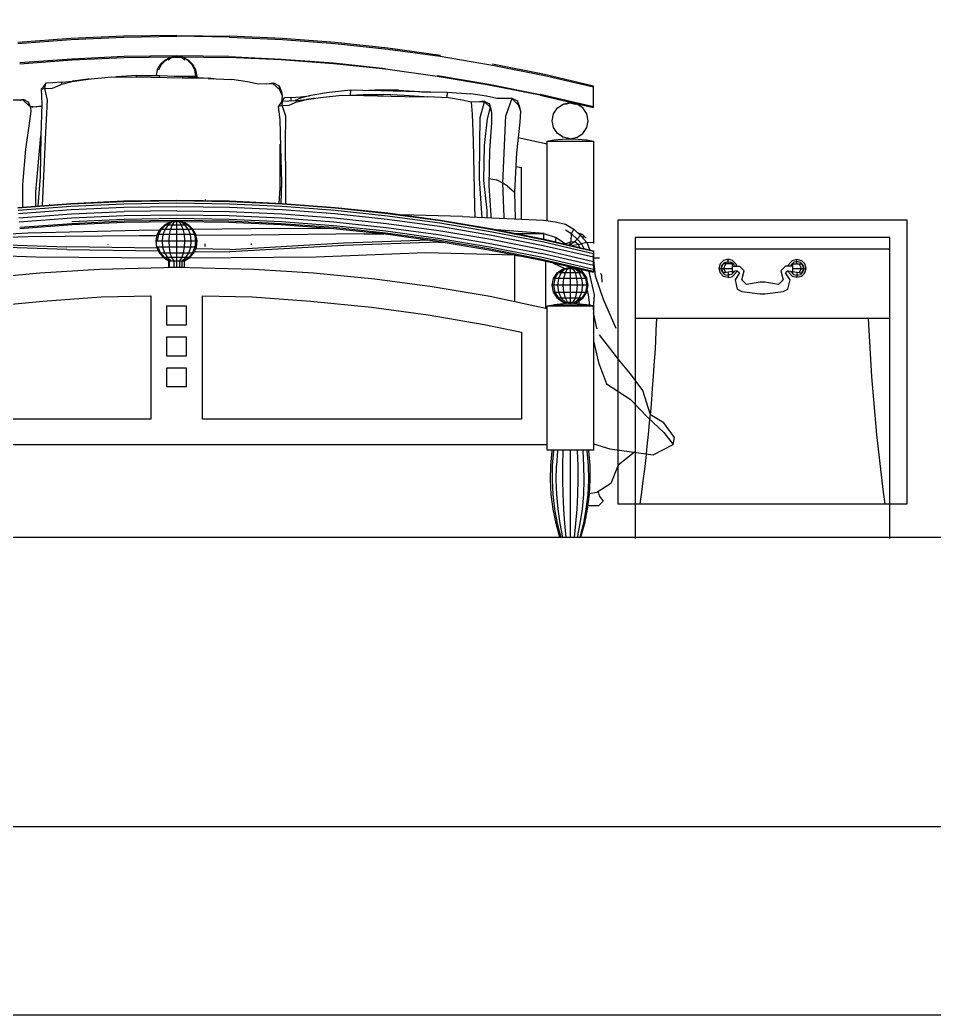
# Model space of a CAD drawing. Header units: inches. Extents: x 18.5 to 61, y 8.5 to 33.3.
# Drawn here: x 44.766 to 46.346, y 8.48 to 10.199 of the extents above; entities that cross this region are included whole.
import ezdxf

# ---------------------------------------------------------------- set-up
doc = ezdxf.new("R2010")
doc.units = ezdxf.units.IN
doc.header["$MEASUREMENT"] = 0
for name, color, linetype in [('02', 2, 'Continuous'), ('1', 1, 'Continuous'), ('kadrbm', 4, 'Continuous')]:
    doc.layers.add(name, color=color, linetype=linetype)

# ---------------------------------------------------------------- blocks, each defined once
blk = doc.blocks.new('kadrbm')
at = {"layer": 'kadrbm', "color": 4}
blk.add_lwpolyline([(0, 0), (0, 24.7972), (21, 24.7972), (21, 0), (0, 0)], close=True, dxfattribs=at)
blk.add_lwpolyline([(20.6631, 0.3257), (20.6631, 24.4603), (0.3369, 24.4603), (0.3369, 0.3257), (20.6631, 0.3257)], dxfattribs=at)

msp = doc.modelspace()

# ---------------------------------------------------------------- linework, layer by layer
at = {"layer": '02'}
for p, q in [((44.8544, 10.1664), (44.7631, 10.1595)), ((44.7632, 10.1581), (44.8545, 10.165)), ((44.9459, 10.1705), (44.8544, 10.1664)), ((44.8545, 10.165), (44.9459, 10.1692)), ((45.0374, 10.1719), (44.9459, 10.1705)), ((44.9459, 10.1692), (45.0374, 10.1705)), ((45.0374, 10.1719), (45.1287, 10.1705)), ((45.1287, 10.1692), (45.0374, 10.1705)), ((45.2202, 10.1664), (45.1287, 10.1705)), ((45.1287, 10.1692), (45.2201, 10.165)), ((45.2201, 10.165), (45.3114, 10.1581)), ((45.3115, 10.1595), (45.2202, 10.1664)), ((45.4025, 10.1498), (45.3115, 10.1595)), ((45.3114, 10.1581), (45.4022, 10.1484)), ((45.4022, 10.1484), (45.4929, 10.136)), ((45.4931, 10.1374), (45.4025, 10.1498)), ((44.8565, 10.1312), (44.7663, 10.1244)), ((44.7664, 10.123), (44.8567, 10.1299)), ((44.9469, 10.1353), (44.8565, 10.1312)), ((44.8567, 10.1299), (44.9469, 10.134)), ((45.0374, 10.1367), (44.9469, 10.1353)), ((44.9469, 10.134), (45.0333, 10.1352)), ((45.0091, 10.1219), (45.0168, 10.1294)), ((45.0112, 10.1219), (45.0185, 10.1294)), ((45.0168, 10.1294), (45.0266, 10.1342)), ((45.0185, 10.1294), (45.0273, 10.1342)), ((45.0298, 10.1342), (45.0229, 10.1294)), ((45.0266, 10.1342), (45.0337, 10.1352)), ((45.0266, 10.1342), (45.048, 10.1342)), ((45.0374, 10.1359), (45.0298, 10.1342)), ((45.0332, 10.1342), (45.0374, 10.1359)), ((45.1277, 10.1353), (45.0374, 10.1367)), ((45.0374, 10.1359), (45.0414, 10.1342)), ((45.0449, 10.1342), (45.0374, 10.1359)), ((45.0473, 10.1342), (45.0409, 10.1352)), ((45.0412, 10.1352), (45.048, 10.1342)), ((45.0412, 10.1352), (45.1277, 10.134)), ((45.0517, 10.1294), (45.0449, 10.1342)), ((45.0562, 10.1294), (45.0473, 10.1342)), ((45.048, 10.1342), (45.0578, 10.1294)), ((45.0562, 10.1294), (45.0634, 10.1219)), ((45.0578, 10.1294), (45.0655, 10.1219)), ((45.1277, 10.1353), (45.2181, 10.1312)), ((45.218, 10.1299), (45.1277, 10.134)), ((45.3082, 10.123), (45.218, 10.1299)), ((45.2181, 10.1312), (45.3083, 10.1244)), ((45.4929, 10.136), (45.5831, 10.1208)), ((45.0039, 10.1124), (45.002, 10.1028)), ((45.0039, 10.1124), (45.0091, 10.1219)), ((45.0064, 10.1124), (45.0112, 10.1219)), ((45.0634, 10.1219), (45.0682, 10.1124)), ((45.0707, 10.1124), (45.0655, 10.1219)), ((45.0682, 10.1124), (45.0701, 10.1017)), ((45.0729, 10.1017), (45.0707, 10.1124)), ((45.398, 10.1134), (45.3082, 10.123)), ((45.3083, 10.1244), (45.3982, 10.1148)), ((45.4876, 10.1011), (45.398, 10.1134)), ((45.5831, 10.1208), (45.6728, 10.1029)), ((45.6731, 10.1044), (45.5833, 10.1223)), ((44.8391, 10.091), (44.8233, 10.09)), ((44.8388, 10.0876), (44.8567, 10.0921)), ((44.8388, 10.0876), (44.8391, 10.091)), ((44.8391, 10.091), (44.8572, 10.0928)), ((44.8567, 10.0921), (44.8842, 10.0966)), ((44.8572, 10.0928), (44.8567, 10.0921)), ((44.8842, 10.0966), (44.8572, 10.0928)), ((44.8591, 10.0925), (44.8591, 10.0925)), ((44.8836, 10.0965), (44.9245, 10.1007)), ((44.8846, 10.0966), (44.8836, 10.0965)), ((44.886, 10.0967), (44.8842, 10.0966)), ((44.8842, 10.0966), (44.8846, 10.0966)), ((44.9245, 10.1007), (44.9676, 10.1001)), ((44.9328, 10.1006), (44.9325, 10.1005)), ((44.9327, 10.1005), (44.9328, 10.1005)), ((44.9683, 10.1027), (44.9328, 10.1006)), ((44.9676, 10.1001), (44.9683, 10.1027)), ((45.0477, 10.0983), (44.9676, 10.1001)), ((44.9683, 10.1027), (45.0083, 10.1029)), ((45.0075, 10.0991), (45.0083, 10.1029)), ((45.0083, 10.1029), (45.0484, 10.1009)), ((45.0331, 10.1017), (45.0729, 10.1017)), ((45.0477, 10.0983), (45.0484, 10.1009)), ((45.0916, 10.0976), (45.0477, 10.0983)), ((45.0484, 10.1009), (45.0926, 10.0982)), ((45.0509, 10.1017), (45.0508, 10.1008)), ((45.0622, 10.1), (45.0624, 10.1017)), ((45.0701, 10.1017), (45.0699, 10.0995)), ((45.0725, 10.0994), (45.0729, 10.1017)), ((45.0926, 10.0982), (45.0916, 10.0976)), ((45.0916, 10.0976), (45.1328, 10.0957)), ((45.0916, 10.0976), (45.1006, 10.0972)), ((45.1006, 10.0972), (45.0926, 10.0982)), ((45.0926, 10.0975), (45.0926, 10.0975)), ((45.101, 10.0971), (45.0999, 10.0972)), ((45.1598, 10.0917), (45.1328, 10.0957)), ((45.178, 10.0879), (45.1598, 10.0917)), ((45.5767, 10.0862), (45.4876, 10.1011)), ((45.4878, 10.1026), (45.577, 10.0875)), ((45.6728, 10.1029), (45.7575, 10.0833)), ((45.7575, 10.0844), (45.6731, 10.1044)), ((44.8056, 10.0814), (44.8033, 10.0791)), ((44.8033, 10.0791), (44.8098, 10.0805)), ((44.8033, 10.0791), (44.8046, 10.0535)), ((44.8113, 10.0897), (44.8056, 10.0814)), ((44.8098, 10.0805), (44.8113, 10.0897)), ((44.8098, 10.0805), (44.8229, 10.081)), ((44.8144, 10.0604), (44.8098, 10.0805)), ((44.8233, 10.09), (44.8113, 10.0897)), ((44.8229, 10.081), (44.8388, 10.0876)), ((45.2043, 10.0886), (45.178, 10.0879)), ((45.1933, 10.0883), (45.2044, 10.0899)), ((45.2043, 10.0886), (45.2044, 10.0899)), ((45.2154, 10.078), (45.2043, 10.0886)), ((45.2044, 10.0899), (45.2144, 10.0851)), ((45.2154, 10.078), (45.2144, 10.0851)), ((45.2144, 10.0851), (45.2183, 10.0745)), ((45.2194, 10.0679), (45.2154, 10.078)), ((45.2183, 10.0745), (45.2194, 10.0679)), ((45.3375, 10.0772), (45.2964, 10.0728)), ((45.3375, 10.0772), (45.3374, 10.0685)), ((45.3805, 10.0765), (45.3375, 10.0772)), ((45.3805, 10.0773), (45.3691, 10.0767)), ((45.4762, 10.0742), (45.3691, 10.0767)), ((45.4205, 10.0773), (45.3805, 10.0773)), ((45.4205, 10.0773), (45.4762, 10.0742)), ((45.4605, 10.0745), (45.5045, 10.0737)), ((45.5045, 10.0737), (45.5044, 10.0641)), ((45.5045, 10.0737), (45.5455, 10.0713)), ((45.6654, 10.0685), (45.5767, 10.0862)), ((45.577, 10.0875), (45.6657, 10.0699)), ((45.7573, 10.0833), (45.7575, 10.0844)), ((45.7575, 10.0732), (45.7573, 10.0793)), ((45.7573, 10.0661), (45.7575, 10.0732)), ((45.7575, 10.0477), (45.7575, 10.0844)), ((44.7724, 10.0601), (44.7488, 10.0604)), ((44.7668, 10.0602), (44.7665, 10.0601)), ((44.7665, 10.0601), (44.7668, 10.0601)), ((44.7726, 10.0611), (44.7668, 10.0602)), ((44.7724, 10.0601), (44.7726, 10.0611)), ((44.7724, 10.0601), (44.7823, 10.0506)), ((44.7815, 10.0566), (44.7726, 10.0611)), ((44.7815, 10.0566), (44.7823, 10.0506)), ((44.7851, 10.0466), (44.7815, 10.0566)), ((44.8113, 10.0044), (44.8144, 10.0604)), ((45.2147, 10.0509), (45.2201, 10.0583)), ((45.2194, 10.0679), (45.2183, 10.0559)), ((45.2183, 10.0568), (45.2234, 10.0643)), ((45.2194, 10.0504), (45.2201, 10.0583)), ((45.2201, 10.0583), (45.2309, 10.0587)), ((45.2354, 10.0648), (45.2234, 10.0643)), ((45.2309, 10.0587), (45.2452, 10.0596)), ((45.2458, 10.057), (45.2313, 10.051)), ((45.2354, 10.0648), (45.2513, 10.0661)), ((45.2354, 10.059), (45.2354, 10.0648)), ((45.2513, 10.0635), (45.2421, 10.0593)), ((45.2452, 10.0596), (45.2612, 10.0612)), ((45.2458, 10.057), (45.2619, 10.061)), ((45.2694, 10.0682), (45.2513, 10.0635)), ((45.2513, 10.0661), (45.2671, 10.0676)), ((45.2612, 10.0612), (45.2739, 10.063)), ((45.2619, 10.061), (45.286, 10.0649)), ((45.2739, 10.063), (45.2619, 10.061)), ((45.2668, 10.0675), (45.267, 10.0675)), ((45.2671, 10.0676), (45.2671, 10.0676)), ((45.2964, 10.0728), (45.2694, 10.0682)), ((45.2757, 10.0632), (45.2739, 10.063)), ((45.286, 10.0649), (45.3225, 10.0687)), ((45.3225, 10.0687), (45.3607, 10.0681)), ((45.3366, 10.0684), (45.337, 10.0685)), ((45.3373, 10.0684), (45.3369, 10.0684)), ((45.337, 10.0685), (45.3596, 10.0698)), ((45.337, 10.0685), (45.4317, 10.0664)), ((45.3374, 10.0685), (45.3373, 10.0684)), ((45.3596, 10.0698), (45.395, 10.0699)), ((45.4304, 10.0681), (45.395, 10.0699)), ((45.4649, 10.0658), (45.4304, 10.0681)), ((45.4317, 10.0664), (45.4706, 10.0658)), ((45.4643, 10.0658), (45.4643, 10.0659)), ((45.5068, 10.064), (45.4706, 10.0658)), ((45.5307, 10.0604), (45.5068, 10.064)), ((45.5464, 10.0569), (45.5307, 10.0604)), ((45.5726, 10.0671), (45.5455, 10.0713)), ((45.569, 10.0572), (45.5464, 10.0569)), ((45.5464, 10.0569), (45.5477, 10.0359)), ((45.5687, 10.0583), (45.5604, 10.057)), ((45.5604, 10.057), (45.5605, 10.057)), ((45.5605, 10.057), (45.5606, 10.0571)), ((45.5615, 10.0303), (45.569, 10.0572)), ((45.569, 10.0572), (45.5687, 10.0583)), ((45.5687, 10.0583), (45.5776, 10.054)), ((45.579, 10.0479), (45.569, 10.0572)), ((45.5904, 10.063), (45.5726, 10.0671)), ((45.6165, 10.0628), (45.5904, 10.063)), ((45.6165, 10.0628), (45.6063, 10.0335)), ((45.6096, 10.0628), (45.6165, 10.0638)), ((45.6165, 10.0628), (45.6096, 10.0628)), ((45.6165, 10.0638), (45.6264, 10.0589)), ((45.6165, 10.0628), (45.6165, 10.0638)), ((45.6276, 10.0522), (45.6165, 10.0628)), ((45.6264, 10.0589), (45.6276, 10.0522)), ((45.6302, 10.0478), (45.6264, 10.0589)), ((45.6654, 10.0685), (45.7575, 10.0477)), ((45.7575, 10.0488), (45.6657, 10.0699)), ((45.7054, 10.0534), (45.7174, 10.0558)), ((45.7174, 10.0558), (45.7064, 10.0534)), ((45.709, 10.0534), (45.7174, 10.0558)), ((45.7293, 10.0534), (45.7174, 10.0558)), ((45.7174, 10.0558), (45.7259, 10.0534)), ((45.7174, 10.0558), (45.7284, 10.0534)), ((45.7575, 10.0589), (45.7573, 10.0661)), ((44.789, 10.0486), (44.7839, 10.0494)), ((44.7839, 10.0236), (44.7858, 10.0409)), ((44.7842, 10.0488), (44.7881, 10.0483)), ((44.7858, 10.0409), (44.7851, 10.0466)), ((44.8044, 10.0494), (44.7881, 10.0483)), ((44.7881, 10.0483), (44.789, 10.0486)), ((44.789, 10.0486), (44.8045, 10.0505)), ((44.8046, 10.0535), (44.8027, 9.9984)), ((45.2129, 10.049), (45.2147, 10.0509)), ((45.2194, 10.0504), (45.2129, 10.049)), ((45.2129, 10.049), (45.2156, 10.0268)), ((45.2313, 10.051), (45.2194, 10.0504)), ((45.2194, 10.0504), (45.2252, 10.0333)), ((45.579, 10.0479), (45.5736, 10.0278)), ((45.5776, 10.054), (45.579, 10.0479)), ((45.5808, 10.0445), (45.5776, 10.054)), ((45.5821, 10.0388), (45.579, 10.0479)), ((45.5821, 10.0388), (45.5808, 10.0445)), ((45.5819, 10.0212), (45.5821, 10.0388)), ((45.6276, 10.0522), (45.6313, 10.0415)), ((45.6313, 10.0415), (45.6302, 10.0478)), ((45.6313, 10.0415), (45.6303, 10.0222)), ((45.6887, 10.0366), (45.6954, 10.0467)), ((45.6954, 10.0467), (45.7054, 10.0534)), ((45.7394, 10.0467), (45.7293, 10.0534)), ((45.7462, 10.0366), (45.7394, 10.0467)), ((45.7573, 10.0477), (45.7575, 10.0488)), ((44.777, 9.9756), (44.7839, 10.0236)), ((45.2156, 10.0268), (45.2166, 9.979)), ((45.2252, 10.0333), (45.2251, 9.9846)), ((45.5477, 10.0359), (45.5495, 9.99)), ((45.5614, 9.9849), (45.5615, 10.0303)), ((45.5736, 10.0278), (45.5689, 9.9817)), ((45.6007, 9.9167), (45.6063, 10.0335)), ((45.6303, 10.0222), (45.6246, 9.969)), ((45.6863, 10.0247), (45.6887, 10.0366)), ((45.6887, 10.0128), (45.6863, 10.0247)), ((45.7484, 10.0247), (45.7462, 10.0366)), ((45.7462, 10.0128), (45.7484, 10.0247)), ((44.8058, 9.8782), (44.8113, 10.0044)), ((45.5786, 9.9732), (45.5819, 10.0212)), ((45.6954, 10.0027), (45.6887, 10.0128)), ((45.7394, 10.0027), (45.7462, 10.0128)), ((44.7938, 9.902), (44.8027, 9.9988)), ((44.8027, 9.9984), (44.8017, 9.9285)), ((45.5495, 9.99), (45.5522, 9.8772)), ((45.6274, 9.9954), (45.6774, 9.9847)), ((45.6774, 9.9892), (45.6891, 9.9914)), ((45.6774, 9.8519), (45.6774, 9.9892)), ((45.6774, 9.9892), (45.7575, 9.9892)), ((45.6891, 9.9914), (45.7111, 9.9936)), ((45.7054, 9.996), (45.6954, 10.0027)), ((45.7174, 9.9936), (45.7054, 9.996)), ((45.7111, 9.9936), (45.7237, 9.9936)), ((45.7174, 9.9936), (45.7293, 9.996)), ((45.7237, 9.9936), (45.7457, 9.9914)), ((45.7293, 9.996), (45.7394, 10.0027)), ((45.7457, 9.9914), (45.7575, 9.9892)), ((45.7575, 9.9892), (45.7575, 9.8124)), ((44.7715, 9.9145), (44.777, 9.9756)), ((45.2163, 9.9761), (45.2164, 9.9843)), ((45.2164, 9.9083), (45.2163, 9.9761)), ((45.2166, 9.979), (45.2186, 9.9181)), ((45.2251, 9.9846), (45.2255, 9.9244)), ((45.5605, 9.9249), (45.5614, 9.9849)), ((45.5689, 9.9817), (45.5673, 9.9214)), ((45.5772, 9.9124), (45.5786, 9.9732)), ((45.6246, 9.969), (45.6208, 9.9012)), ((45.6232, 9.9458), (45.633, 9.9439)), ((45.633, 9.8545), (45.633, 9.9439)), ((44.8017, 9.9285), (44.7975, 9.8775)), ((45.2255, 9.9244), (45.2252, 9.8815)), ((45.5643, 9.873), (45.5605, 9.9249)), ((45.5673, 9.9214), (45.5734, 9.8697)), ((45.5775, 9.9246), (45.5897, 9.9224)), ((45.6007, 9.9167), (45.5897, 9.9224)), ((44.7717, 9.8755), (44.7715, 9.9145)), ((44.7943, 9.8774), (44.7938, 9.902)), ((45.2145, 9.8821), (45.2164, 9.9083)), ((45.2164, 9.9083), (45.2182, 9.9103)), ((45.2186, 9.9181), (45.2172, 9.882)), ((45.5807, 9.8613), (45.5772, 9.9124)), ((45.6034, 9.8585), (45.6007, 9.9167)), ((45.6087, 9.9124), (45.6007, 9.9167)), ((45.6087, 9.9124), (45.6208, 9.9012)), ((45.6208, 9.9012), (45.6224, 9.8549)), ((44.8544, 9.8819), (44.9459, 9.8861)), ((44.9459, 9.8847), (44.8545, 9.8805)), ((44.9459, 9.8861), (45.0374, 9.8874)), ((45.0374, 9.8861), (44.9459, 9.8847)), ((45.0374, 9.8874), (45.1287, 9.8861)), ((45.1287, 9.8847), (45.0374, 9.8861)), ((45.0865, 9.8883), (45.0864, 9.8867)), ((45.1287, 9.8861), (45.2202, 9.8819)), ((45.2201, 9.8805), (45.1287, 9.8847)), ((44.7631, 9.875), (44.8544, 9.8819)), ((44.8545, 9.8805), (44.7632, 9.8736)), ((44.8547, 9.8766), (44.7636, 9.8696)), ((44.8551, 9.8707), (44.7641, 9.8637)), ((44.8181, 9.8792), (44.8182, 9.8803)), ((44.946, 9.8807), (44.8547, 9.8766)), ((44.9461, 9.8748), (44.8551, 9.8707)), ((44.8555, 9.8637), (44.9464, 9.8677)), ((45.0374, 9.8821), (44.946, 9.8807)), ((45.0374, 9.8761), (44.9461, 9.8748)), ((45.0374, 9.8692), (44.9464, 9.8677)), ((45.1286, 9.8807), (45.0374, 9.8821)), ((45.1285, 9.8748), (45.0374, 9.8761)), ((45.0374, 9.8692), (45.1282, 9.8677)), ((45.1282, 9.8677), (45.2191, 9.8637)), ((45.2195, 9.8707), (45.1285, 9.8748)), ((45.2199, 9.8766), (45.1286, 9.8807)), ((45.3105, 9.8637), (45.2195, 9.8707)), ((45.311, 9.8696), (45.2199, 9.8766)), ((45.3114, 9.8736), (45.2201, 9.8805)), ((45.2202, 9.8819), (45.3115, 9.875)), ((45.4019, 9.86), (45.311, 9.8696)), ((45.4022, 9.8639), (45.3114, 9.8736)), ((45.3115, 9.875), (45.4025, 9.8654)), ((45.5522, 9.8772), (45.5524, 9.8579)), ((45.5651, 9.8574), (45.5643, 9.873)), ((45.5734, 9.8697), (45.5733, 9.857)), ((44.7648, 9.8568), (44.8555, 9.8637)), ((44.7654, 9.8498), (44.8559, 9.8567)), ((44.8559, 9.8567), (44.9466, 9.8608)), ((44.8563, 9.8507), (44.9468, 9.8548)), ((44.9469, 9.8509), (44.8565, 9.8468)), ((44.8567, 9.8454), (44.9469, 9.8495)), ((44.9466, 9.8608), (45.0374, 9.8621)), ((44.9468, 9.8548), (45.0374, 9.8562)), ((45.0374, 9.8522), (44.9469, 9.8509)), ((44.9469, 9.8495), (45.0331, 9.8507)), ((45.0266, 9.8498), (45.0168, 9.8449)), ((45.0185, 9.8449), (45.0273, 9.8498)), ((45.0298, 9.8498), (45.0229, 9.8449)), ((45.0266, 9.8498), (45.0334, 9.8507)), ((45.048, 9.8498), (45.0266, 9.8498)), ((45.0332, 9.8498), (45.0295, 9.8449)), ((45.0374, 9.8514), (45.0298, 9.8498)), ((45.0332, 9.8498), (45.0374, 9.8514)), ((45.0374, 9.8621), (45.128, 9.8608)), ((45.0374, 9.8562), (45.1279, 9.8548)), ((45.1277, 9.8509), (45.0374, 9.8522)), ((45.0374, 9.8514), (45.0414, 9.8498)), ((45.0374, 9.7714), (45.0374, 9.8514)), ((45.0374, 9.8514), (45.0449, 9.8498)), ((45.048, 9.8498), (45.0412, 9.8507)), ((45.0414, 9.8507), (45.1277, 9.8495)), ((45.0414, 9.8498), (45.0451, 9.8449)), ((45.0517, 9.8449), (45.0449, 9.8498)), ((45.0473, 9.8498), (45.0562, 9.8449)), ((45.0578, 9.8449), (45.048, 9.8498)), ((45.2181, 9.8468), (45.1277, 9.8509)), ((45.1277, 9.8495), (45.218, 9.8454)), ((45.1279, 9.8548), (45.2183, 9.8507)), ((45.128, 9.8608), (45.2187, 9.8567)), ((45.2183, 9.8507), (45.3086, 9.8439)), ((45.2187, 9.8567), (45.3092, 9.8498)), ((45.2191, 9.8637), (45.3098, 9.8568)), ((45.3092, 9.8498), (45.3994, 9.8402)), ((45.3098, 9.8568), (45.4002, 9.8472)), ((45.4011, 9.8541), (45.3105, 9.8637)), ((45.4915, 9.8418), (45.4011, 9.8541)), ((45.4923, 9.8476), (45.4019, 9.86)), ((45.4929, 9.8516), (45.4022, 9.8639)), ((45.4025, 9.8654), (45.4931, 9.8529)), ((45.5311, 9.8589), (45.4265, 9.862)), ((45.5831, 9.8363), (45.4929, 9.8516)), ((45.4931, 9.8529), (45.5833, 9.8378)), ((45.5311, 9.8589), (45.6712, 9.8529)), ((45.5807, 9.8567), (45.5807, 9.8613)), ((45.6034, 9.8558), (45.6034, 9.8585)), ((45.6712, 9.8529), (45.6912, 9.8499)), ((45.6912, 9.8499), (45.7091, 9.8459)), ((45.7997, 9.8529), (45.7997, 9.3629)), ((46.2997, 9.8529), (45.7997, 9.8529)), ((46.2997, 9.3629), (46.2997, 9.8529)), ((44.8565, 9.8468), (44.7663, 9.84)), ((44.7664, 9.8385), (44.8567, 9.8454)), ((44.7803, 9.8307), (44.9725, 9.8358)), ((44.9725, 9.8358), (45.0084, 9.8362)), ((45.0039, 9.8279), (45.0091, 9.8374)), ((45.0064, 9.8279), (45.0112, 9.8374)), ((45.0091, 9.8374), (45.0168, 9.8449)), ((45.0091, 9.8374), (45.0655, 9.8374)), ((45.0112, 9.8374), (45.0185, 9.8449)), ((45.0173, 9.8374), (45.0136, 9.8279)), ((45.0168, 9.8449), (45.0578, 9.8449)), ((45.0229, 9.8449), (45.0173, 9.8374)), ((45.0265, 9.8374), (45.0246, 9.8279)), ((45.0295, 9.8449), (45.0265, 9.8374)), ((45.0451, 9.8449), (45.0482, 9.8374)), ((45.0482, 9.8374), (45.0501, 9.8279)), ((45.0573, 9.8374), (45.0517, 9.8449)), ((45.0562, 9.8449), (45.0634, 9.8374)), ((45.061, 9.8279), (45.0573, 9.8374)), ((45.0655, 9.8374), (45.0578, 9.8449)), ((45.0634, 9.8374), (45.0682, 9.8279)), ((45.0655, 9.8371), (45.1658, 9.8387)), ((45.0707, 9.8279), (45.0655, 9.8374)), ((45.1658, 9.8387), (45.3005, 9.8391)), ((45.218, 9.8454), (45.3082, 9.8385)), ((45.3083, 9.84), (45.2181, 9.8468)), ((45.3082, 9.8385), (45.398, 9.829)), ((45.3982, 9.8303), (45.3083, 9.84)), ((45.3086, 9.8439), (45.3987, 9.8343)), ((45.3987, 9.8343), (45.4884, 9.822)), ((45.3994, 9.8402), (45.4893, 9.8279)), ((45.4002, 9.8472), (45.4903, 9.8348)), ((45.4903, 9.8348), (45.58, 9.8198)), ((45.5813, 9.8266), (45.4915, 9.8418)), ((45.5824, 9.8324), (45.4923, 9.8476)), ((45.6719, 9.8146), (45.5824, 9.8324)), ((45.6728, 9.8185), (45.5831, 9.8363)), ((45.5833, 9.8378), (45.6731, 9.8199)), ((45.6715, 9.8301), (45.5902, 9.8363)), ((45.7091, 9.8459), (45.7237, 9.8374)), ((45.7198, 9.8295), (45.7092, 9.8356)), ((45.7198, 9.8295), (45.7237, 9.8374)), ((45.7237, 9.8374), (45.7349, 9.8266)), ((44.7805, 9.824), (44.6327, 9.819)), ((44.6461, 9.8248), (44.7803, 9.8307)), ((44.9726, 9.8258), (44.7805, 9.824)), ((45.0035, 9.826), (44.9726, 9.8258)), ((45.0018, 9.8172), (45.0039, 9.8279)), ((45.003, 9.8064), (45.0018, 9.8172)), ((45.0018, 9.8172), (45.0729, 9.8172)), ((45.0707, 9.8279), (45.0039, 9.8279)), ((45.0045, 9.8172), (45.0064, 9.8279)), ((45.0136, 9.8279), (45.0122, 9.8172)), ((45.0122, 9.8172), (45.013, 9.8064)), ((45.0246, 9.8279), (45.0237, 9.8172)), ((45.0237, 9.8172), (45.0242, 9.8064)), ((45.0501, 9.8279), (45.0509, 9.8172)), ((45.0509, 9.8172), (45.0504, 9.8064)), ((45.0624, 9.8172), (45.061, 9.8279)), ((45.0616, 9.8064), (45.0624, 9.8172)), ((45.0682, 9.8279), (45.0701, 9.8172)), ((45.0701, 9.8172), (45.069, 9.8064)), ((45.0729, 9.8172), (45.0707, 9.8279)), ((45.1661, 9.8272), (45.071, 9.8264)), ((45.0716, 9.8064), (45.0729, 9.8172)), ((45.3616, 9.8291), (45.1661, 9.8272)), ((45.3262, 9.8136), (45.4736, 9.8186)), ((45.3616, 9.8291), (45.3953, 9.8292)), ((45.398, 9.829), (45.4876, 9.8167)), ((45.4878, 9.8181), (45.3982, 9.8303)), ((45.4876, 9.8167), (45.5767, 9.8017)), ((45.577, 9.8031), (45.4878, 9.8181)), ((45.4884, 9.822), (45.5778, 9.807)), ((45.4893, 9.8279), (45.5788, 9.8128)), ((45.58, 9.8198), (45.6693, 9.802)), ((45.6708, 9.8088), (45.5813, 9.8266)), ((45.6217, 9.8301), (45.6715, 9.8301)), ((45.6715, 9.8301), (45.693, 9.8232)), ((45.6717, 9.8201), (45.6715, 9.8301)), ((45.7573, 9.7988), (45.6728, 9.8185)), ((45.6731, 9.8199), (45.7575, 9.7999)), ((45.6922, 9.8153), (45.693, 9.8232)), ((45.693, 9.8232), (45.7094, 9.8118)), ((45.7094, 9.8118), (45.719, 9.8159)), ((45.7157, 9.8097), (45.719, 9.8159)), ((45.7248, 9.8154), (45.7171, 9.8094)), ((45.719, 9.8159), (45.7198, 9.8295)), ((45.719, 9.8159), (45.7248, 9.8154)), ((45.7294, 9.8202), (45.7198, 9.8295)), ((45.7248, 9.8154), (45.7294, 9.8202)), ((45.7317, 9.8109), (45.7248, 9.8154)), ((45.7294, 9.8202), (45.7349, 9.8266)), ((45.7368, 9.8121), (45.7294, 9.8202)), ((45.7295, 9.8317), (45.7387, 9.828)), ((45.7387, 9.828), (45.7336, 9.8277)), ((45.7349, 9.8266), (45.7388, 9.8241)), ((45.7349, 9.8266), (45.746, 9.8144)), ((45.7387, 9.828), (45.7449, 9.822)), ((45.7388, 9.8241), (45.7416, 9.8242)), ((45.7392, 9.8237), (45.7392, 9.8237)), ((45.8297, 9.8229), (45.8297, 9.3029)), ((46.2697, 9.8229), (45.8297, 9.8229)), ((46.2697, 9.3029), (46.2697, 9.8229)), ((44.5928, 9.8147), (44.8473, 9.8069)), ((44.8473, 9.8024), (44.5928, 9.8103)), ((45.0039, 9.8044), (44.8473, 9.8069)), ((44.8473, 9.8024), (45.0058, 9.8)), ((44.9188, 9.8103), (44.9188, 9.8106)), ((45.0716, 9.8064), (45.003, 9.8064)), ((45.003, 9.8064), (45.0074, 9.7965)), ((45.0097, 9.7965), (45.0056, 9.8064)), ((45.013, 9.8064), (45.0162, 9.7965)), ((45.0242, 9.8064), (45.0258, 9.7965)), ((45.0504, 9.8064), (45.0488, 9.7965)), ((45.0584, 9.7965), (45.0616, 9.8064)), ((45.069, 9.8064), (45.0649, 9.7965)), ((45.0672, 9.7965), (45.0716, 9.8064)), ((45.0682, 9.7989), (45.1295, 9.7981)), ((45.1295, 9.8024), (45.0702, 9.8033)), ((45.086, 9.8119), (45.086, 9.8076)), ((45.1295, 9.8024), (45.3262, 9.8136)), ((45.3262, 9.8091), (45.1295, 9.7981)), ((45.1662, 9.8125), (45.1662, 9.81)), ((45.4896, 9.8147), (45.3262, 9.8091)), ((45.4896, 9.8147), (45.5014, 9.8143)), ((45.5767, 9.8017), (45.6654, 9.7841)), ((45.6657, 9.7854), (45.577, 9.8031)), ((45.5778, 9.807), (45.6666, 9.7893)), ((45.5788, 9.8128), (45.6677, 9.7951)), ((45.6693, 9.802), (45.7573, 9.7816)), ((45.7575, 9.7887), (45.6708, 9.8088)), ((45.7573, 9.7948), (45.6719, 9.8146)), ((45.7094, 9.8118), (45.7101, 9.811)), ((45.7317, 9.8109), (45.7205, 9.8085)), ((45.7317, 9.8109), (45.7368, 9.8121)), ((45.7342, 9.8053), (45.7317, 9.8109)), ((45.746, 9.8144), (45.7368, 9.8121)), ((45.7368, 9.8121), (45.7408, 9.8038)), ((45.746, 9.8144), (45.7566, 9.8146)), ((45.746, 9.8144), (45.7514, 9.8012)), ((45.7575, 9.7999), (45.7573, 9.7989)), ((45.7575, 9.7999), (45.7575, 9.7632)), ((46.2697, 9.8029), (45.8297, 9.8029)), ((44.794, 9.7888), (44.605, 9.7965)), ((45.0163, 9.7874), (44.794, 9.7888)), ((45.0147, 9.7885), (45.0074, 9.7965)), ((45.0074, 9.7965), (45.0672, 9.7965)), ((45.0164, 9.7885), (45.0097, 9.7965)), ((45.06, 9.7885), (45.0147, 9.7885)), ((45.0147, 9.7885), (45.0239, 9.7828)), ((45.0162, 9.7965), (45.0213, 9.7885)), ((45.0249, 9.7828), (45.0164, 9.7885)), ((45.0213, 9.7885), (45.0279, 9.7828)), ((45.0239, 9.7714), (45.0239, 9.7828)), ((45.0239, 9.7828), (45.0507, 9.7828)), ((45.0249, 9.7714), (45.0249, 9.7828)), ((45.0258, 9.7965), (45.0286, 9.7885)), ((45.0286, 9.7885), (45.0322, 9.7828)), ((45.0322, 9.7828), (45.0322, 9.7714)), ((45.046, 9.7885), (45.0424, 9.7828)), ((45.0424, 9.7828), (45.0424, 9.7714)), ((45.0488, 9.7965), (45.046, 9.7885)), ((45.0468, 9.7828), (45.0534, 9.7885)), ((45.0468, 9.7714), (45.0468, 9.7828)), ((45.0582, 9.7885), (45.0497, 9.7828)), ((45.0507, 9.7828), (45.06, 9.7885)), ((45.0507, 9.7714), (45.0507, 9.7828)), ((45.0534, 9.7885), (45.0584, 9.7965)), ((45.0649, 9.7965), (45.0582, 9.7885)), ((45.2785, 9.7888), (45.0582, 9.7874)), ((45.06, 9.7885), (45.0672, 9.7965)), ((45.4673, 9.7965), (45.2785, 9.7888)), ((45.6218, 9.7924), (45.4673, 9.7965)), ((45.6218, 9.7121), (45.6218, 9.7927)), ((45.6218, 9.7924), (45.6276, 9.7915)), ((45.6654, 9.7841), (45.7573, 9.7633)), ((45.7575, 9.7643), (45.6657, 9.7854)), ((45.6666, 9.7893), (45.7575, 9.7683)), ((45.7575, 9.7744), (45.6677, 9.7951)), ((45.6752, 9.7102), (45.6752, 9.7818)), ((45.7575, 9.7887), (45.7573, 9.7948)), ((45.7573, 9.7816), (45.7575, 9.7887)), ((45.7575, 9.7744), (45.7573, 9.7816)), ((45.7575, 9.7878), (45.7644, 9.7879)), ((45.7575, 9.784), (45.7603, 9.7567)), ((45.7644, 9.7879), (45.7677, 9.7879)), ((45.9822, 9.7832), (45.9764, 9.7775)), ((45.9902, 9.7855), (45.9822, 9.7832)), ((45.9842, 9.7798), (45.9902, 9.7815)), ((45.998, 9.7832), (45.9902, 9.7855)), ((45.9902, 9.7775), (45.9902, 9.7855)), ((45.9902, 9.7815), (45.9961, 9.7798)), ((45.998, 9.7832), (46.0038, 9.7775)), ((46.1013, 9.7832), (46.0955, 9.7775)), ((46.1013, 9.7832), (46.1092, 9.7855)), ((46.1092, 9.7815), (46.1032, 9.7798)), ((46.1092, 9.7855), (46.1172, 9.7832)), ((46.1092, 9.7775), (46.1092, 9.7855)), ((46.1151, 9.7798), (46.1092, 9.7815)), ((46.123, 9.7775), (46.1172, 9.7832)), ((44.8008, 9.7619), (44.9039, 9.7682)), ((44.9039, 9.7682), (45.0374, 9.7714)), ((45.0239, 9.7714), (45.0507, 9.7714)), ((45.0374, 9.7714), (45.1708, 9.7682)), ((45.1708, 9.7682), (45.2738, 9.7619)), ((45.6884, 9.7788), (45.7078, 9.7695)), ((45.6954, 9.7623), (45.7054, 9.769)), ((45.697, 9.7623), (45.7064, 9.769)), ((45.709, 9.769), (45.7019, 9.7623)), ((45.7054, 9.769), (45.7174, 9.7714)), ((45.7293, 9.769), (45.7054, 9.769)), ((45.7064, 9.769), (45.7174, 9.7714)), ((45.709, 9.769), (45.7174, 9.7714)), ((45.709, 9.7623), (45.7128, 9.769)), ((45.7128, 9.769), (45.7174, 9.7714)), ((45.7174, 9.7714), (45.7219, 9.769)), ((45.7259, 9.769), (45.7174, 9.7714)), ((45.7174, 9.7714), (45.7284, 9.769)), ((45.7174, 9.7714), (45.7293, 9.769)), ((45.7174, 9.7714), (45.7174, 9.7092)), ((45.7209, 9.7714), (45.7214, 9.7706)), ((45.7219, 9.769), (45.7259, 9.7623)), ((45.733, 9.7623), (45.7259, 9.769)), ((45.7284, 9.769), (45.7377, 9.7623)), ((45.7293, 9.769), (45.7394, 9.7623)), ((45.736, 9.768), (45.7388, 9.7626)), ((45.749, 9.7651), (45.7507, 9.7613)), ((45.7573, 9.7633), (45.7575, 9.7643)), ((45.9764, 9.7775), (45.9743, 9.7696)), ((45.9743, 9.7696), (45.998, 9.7696)), ((45.9743, 9.7696), (45.9764, 9.7616)), ((45.9783, 9.7696), (45.9822, 9.7775)), ((45.9783, 9.7696), (45.9798, 9.7755)), ((45.9822, 9.7616), (45.9783, 9.7696)), ((45.9798, 9.7636), (45.9783, 9.7696)), ((45.9798, 9.7755), (45.9842, 9.7798)), ((45.9798, 9.7636), (45.9842, 9.7592)), ((45.998, 9.7775), (45.9822, 9.7775)), ((45.9863, 9.7775), (45.9822, 9.7696)), ((45.9822, 9.7696), (45.9863, 9.7616)), ((46.0056, 9.7656), (45.9822, 9.7616)), ((46.0004, 9.7755), (45.9961, 9.7798)), ((45.9961, 9.7592), (46.0004, 9.7636)), ((45.998, 9.7616), (45.998, 9.7775)), ((45.998, 9.7735), (46.01, 9.7735)), ((46.0009, 9.7735), (46.0004, 9.7755)), ((46.0004, 9.7636), (46.0009, 9.7656)), ((46.0038, 9.7775), (46.0049, 9.7735)), ((46.0049, 9.7656), (46.0038, 9.7616)), ((46.0056, 9.7656), (46.01, 9.7616)), ((46.018, 9.7656), (46.01, 9.7735)), ((46.014, 9.7497), (46.018, 9.7656)), ((46.0894, 9.7735), (46.0814, 9.7656)), ((46.0814, 9.7656), (46.0855, 9.7497)), ((46.1013, 9.7735), (46.0894, 9.7735)), ((46.0938, 9.7656), (46.0894, 9.7616)), ((46.0938, 9.7656), (46.1172, 9.7616)), ((46.0942, 9.7735), (46.0955, 9.7775)), ((46.0955, 9.7616), (46.0944, 9.7656)), ((46.099, 9.7755), (46.0983, 9.7735)), ((46.0983, 9.7656), (46.099, 9.7636)), ((46.099, 9.7755), (46.1032, 9.7798)), ((46.099, 9.7636), (46.1032, 9.7592)), ((46.1013, 9.7775), (46.1172, 9.7775)), ((46.1013, 9.7775), (46.1013, 9.7616)), ((46.1013, 9.7696), (46.125, 9.7696)), ((46.1172, 9.7696), (46.1132, 9.7775)), ((46.1132, 9.7616), (46.1172, 9.7696)), ((46.1151, 9.7798), (46.1195, 9.7755)), ((46.1195, 9.7636), (46.1151, 9.7592)), ((46.1172, 9.7775), (46.1211, 9.7696)), ((46.1211, 9.7696), (46.1172, 9.7616)), ((46.1195, 9.7755), (46.1211, 9.7696)), ((46.1211, 9.7696), (46.1195, 9.7636)), ((46.125, 9.7696), (46.123, 9.7775)), ((46.123, 9.7616), (46.125, 9.7696)), ((44.6946, 9.7515), (44.8008, 9.7619)), ((45.2738, 9.7619), (45.38, 9.7515)), ((45.38, 9.7515), (45.479, 9.738)), ((45.6863, 9.7403), (45.6887, 9.7522)), ((45.6887, 9.7522), (45.6954, 9.7623)), ((45.7462, 9.7522), (45.6887, 9.7522)), ((45.6908, 9.7522), (45.6887, 9.7403)), ((45.6908, 9.7522), (45.697, 9.7623)), ((45.6954, 9.7623), (45.7394, 9.7623)), ((45.697, 9.7522), (45.6954, 9.7403)), ((45.7019, 9.7623), (45.697, 9.7522)), ((45.7054, 9.7403), (45.7064, 9.7522)), ((45.7064, 9.7522), (45.709, 9.7623)), ((45.7259, 9.7623), (45.7284, 9.7522)), ((45.7284, 9.7522), (45.7293, 9.7403)), ((45.7377, 9.7522), (45.733, 9.7623)), ((45.7377, 9.7623), (45.744, 9.7522)), ((45.7394, 9.7403), (45.7377, 9.7522)), ((45.7394, 9.7623), (45.7462, 9.7522)), ((45.744, 9.7522), (45.7462, 9.7403)), ((45.7484, 9.7403), (45.7462, 9.7522)), ((45.7596, 9.7236), (45.7507, 9.7613)), ((45.7603, 9.7567), (45.774, 9.7165)), ((45.7717, 9.7566), (45.7704, 9.7608)), ((45.7724, 9.7458), (45.7717, 9.7566)), ((45.9822, 9.7558), (45.9764, 9.7616)), ((45.9902, 9.7537), (45.9822, 9.7558)), ((45.9842, 9.7592), (45.9902, 9.7577)), ((45.9902, 9.7616), (45.9902, 9.7537)), ((45.9961, 9.7592), (45.9902, 9.7577)), ((45.9902, 9.7537), (45.998, 9.7558)), ((46.0038, 9.7616), (45.998, 9.7558)), ((46.01, 9.7616), (46.0021, 9.7497)), ((46.0021, 9.7497), (46.006, 9.7338)), ((46.0219, 9.7418), (46.014, 9.7497)), ((46.0855, 9.7497), (46.0775, 9.7418)), ((46.0972, 9.7497), (46.0894, 9.7616)), ((46.0933, 9.7338), (46.0972, 9.7497)), ((46.1013, 9.7558), (46.0955, 9.7616)), ((46.1092, 9.7537), (46.1013, 9.7558)), ((46.1032, 9.7592), (46.1092, 9.7577)), ((46.1092, 9.7616), (46.1092, 9.7537)), ((46.1092, 9.7577), (46.1151, 9.7592)), ((46.1172, 9.7558), (46.1092, 9.7537)), ((46.1172, 9.7558), (46.123, 9.7616)), ((45.479, 9.738), (45.579, 9.7214)), ((45.7484, 9.7403), (45.6863, 9.7403)), ((45.6887, 9.7284), (45.6863, 9.7403)), ((45.6887, 9.7403), (45.6908, 9.7284)), ((45.6954, 9.7403), (45.697, 9.7284)), ((45.7064, 9.7284), (45.7054, 9.7403)), ((45.7293, 9.7403), (45.7284, 9.7284)), ((45.7377, 9.7284), (45.7394, 9.7403)), ((45.7462, 9.7403), (45.744, 9.7284)), ((45.7462, 9.7284), (45.7484, 9.7403)), ((45.7467, 9.7311), (45.7484, 9.7236)), ((46.006, 9.7338), (46.014, 9.7299)), ((46.014, 9.7299), (46.0457, 9.7259)), ((46.0457, 9.7457), (46.0219, 9.7418)), ((46.0536, 9.7457), (46.0457, 9.7457)), ((46.0775, 9.7418), (46.0536, 9.7457)), ((46.0536, 9.7259), (46.0855, 9.7299)), ((46.0855, 9.7299), (46.0933, 9.7338)), ((44.7008, 9.7026), (44.806, 9.713)), ((44.806, 9.713), (44.907, 9.7203)), ((44.907, 9.7203), (44.9928, 9.7221)), ((44.9928, 9.7221), (44.9928, 9.5091)), ((45.0818, 9.5091), (45.0818, 9.7221)), ((45.0818, 9.7221), (45.1676, 9.7203)), ((45.1676, 9.7203), (45.2686, 9.713)), ((45.2686, 9.713), (45.3738, 9.7026)), ((45.579, 9.7214), (45.6774, 9.7002)), ((45.6954, 9.7182), (45.6887, 9.7284)), ((45.6887, 9.7284), (45.7462, 9.7284)), ((45.6908, 9.7284), (45.697, 9.7182)), ((45.7394, 9.7182), (45.6954, 9.7182)), ((45.6954, 9.7182), (45.7054, 9.7115)), ((45.697, 9.7284), (45.7019, 9.7182)), ((45.697, 9.7182), (45.7064, 9.7115)), ((45.7019, 9.7182), (45.709, 9.7115)), ((45.709, 9.7182), (45.7064, 9.7284)), ((45.7128, 9.7115), (45.709, 9.7182)), ((45.7259, 9.7182), (45.7219, 9.7115)), ((45.7284, 9.7284), (45.7259, 9.7182)), ((45.7259, 9.7115), (45.733, 9.7182)), ((45.7377, 9.7182), (45.7284, 9.7115)), ((45.7293, 9.7115), (45.7394, 9.7182)), ((45.7316, 9.7131), (45.7328, 9.7081)), ((45.733, 9.7182), (45.7377, 9.7284)), ((45.744, 9.7284), (45.7377, 9.7182)), ((45.7394, 9.7182), (45.7462, 9.7284)), ((45.7484, 9.7236), (45.7507, 9.7059)), ((45.7575, 9.701), (45.7596, 9.7236)), ((45.7575, 9.6977), (45.7596, 9.7236)), ((45.774, 9.7165), (45.796, 9.6664)), ((46.0457, 9.7259), (46.0536, 9.7259)), ((45.0206, 9.7047), (45.054, 9.7047)), ((45.0206, 9.6714), (45.0206, 9.7047)), ((45.054, 9.7047), (45.054, 9.6714)), ((45.3738, 9.7026), (45.4717, 9.6891)), ((45.6755, 9.7006), (45.6752, 9.7102)), ((45.6774, 9.7047), (45.6891, 9.7069)), ((45.6774, 9.4557), (45.6774, 9.7047)), ((45.6774, 9.7047), (45.7575, 9.7047)), ((45.7111, 9.7092), (45.6891, 9.7069)), ((45.6891, 9.7069), (45.7457, 9.7069)), ((45.7174, 9.7092), (45.7054, 9.7115)), ((45.7054, 9.7115), (45.7293, 9.7115)), ((45.7064, 9.7115), (45.7174, 9.7092)), ((45.709, 9.7115), (45.7174, 9.7092)), ((45.7174, 9.7092), (45.7128, 9.7115)), ((45.7219, 9.7115), (45.7174, 9.7092)), ((45.7174, 9.7092), (45.7259, 9.7115)), ((45.7284, 9.7115), (45.7174, 9.7092)), ((45.7174, 9.7092), (45.7293, 9.7115)), ((45.7457, 9.7069), (45.7237, 9.7092)), ((45.7575, 9.7047), (45.7457, 9.7069)), ((45.7575, 9.7047), (45.7575, 9.4557)), ((45.4717, 9.6891), (45.5685, 9.6724)), ((45.7636, 9.6663), (45.7575, 9.693)), ((46.2697, 9.6829), (45.8297, 9.6829)), ((45.054, 9.6714), (45.0206, 9.6714)), ((45.5685, 9.6724), (45.633, 9.6594)), ((45.7628, 9.6663), (45.7636, 9.6663)), ((45.7636, 9.6663), (45.7633, 9.6653)), ((45.0206, 9.6514), (45.054, 9.6514)), ((45.0206, 9.618), (45.0206, 9.6514)), ((45.054, 9.6514), (45.054, 9.618)), ((45.633, 9.6594), (45.633, 9.5091)), ((45.7575, 9.6446), (45.7661, 9.6069)), ((45.8015, 9.6117), (45.7682, 9.6547)), ((45.054, 9.618), (45.0206, 9.618)), ((45.8218, 9.5877), (45.8015, 9.6117)), ((45.0206, 9.598), (45.054, 9.598)), ((45.0206, 9.5647), (45.0206, 9.598)), ((45.054, 9.598), (45.054, 9.5647)), ((45.7661, 9.6069), (45.7802, 9.57)), ((45.8426, 9.5586), (45.8218, 9.5877)), ((45.054, 9.5647), (45.0206, 9.5647)), ((45.7802, 9.57), (45.8207, 9.5437)), ((45.8563, 9.5167), (45.8426, 9.5586)), ((45.8207, 9.5437), (45.8516, 9.512)), ((44.9928, 9.5091), (44.4417, 9.5091)), ((45.633, 9.5091), (45.0818, 9.5091)), ((45.8516, 9.512), (45.8792, 9.4859)), ((45.879, 9.5028), (45.8563, 9.5167)), ((45.8977, 9.4776), (45.879, 9.5028)), ((45.8792, 9.4859), (45.8955, 9.4656)), ((45.8955, 9.4656), (45.8977, 9.4776)), ((45.6774, 9.4646), (44.3972, 9.4646)), ((45.7575, 9.4558), (45.6774, 9.4558)), ((45.6839, 9.4293), (45.6861, 9.4546)), ((45.6885, 9.4546), (45.6864, 9.4293)), ((45.6953, 9.4546), (45.6936, 9.4293)), ((45.7045, 9.4293), (45.7054, 9.4546)), ((45.7174, 9.4546), (45.7174, 9.3046)), ((45.7294, 9.4546), (45.7303, 9.4293)), ((45.7411, 9.4293), (45.7396, 9.4546)), ((45.7463, 9.4546), (45.7484, 9.4293)), ((45.7487, 9.4546), (45.751, 9.4293)), ((45.7575, 9.4667), (45.786, 9.4578)), ((45.786, 9.4578), (45.8609, 9.4477)), ((45.8609, 9.4477), (45.8955, 9.4656)), ((45.8284, 9.452), (45.8004, 9.4296)), ((45.6833, 9.4041), (45.6839, 9.4293)), ((45.6864, 9.4293), (45.6859, 9.4041)), ((45.6932, 9.4041), (45.6936, 9.4293)), ((45.7044, 9.4041), (45.7045, 9.4293)), ((45.7303, 9.4293), (45.7304, 9.4041)), ((45.7415, 9.4041), (45.7411, 9.4293)), ((45.7484, 9.4293), (45.7488, 9.4041)), ((45.751, 9.4293), (45.7515, 9.4041)), ((45.8004, 9.4296), (45.7878, 9.398)), ((45.6846, 9.3789), (45.6833, 9.4041)), ((45.6859, 9.4041), (45.6872, 9.3789)), ((45.6943, 9.3789), (45.6932, 9.4041)), ((45.7049, 9.3789), (45.7044, 9.4041)), ((45.7304, 9.4041), (45.7299, 9.3789)), ((45.7406, 9.3789), (45.7415, 9.4041)), ((45.7488, 9.4041), (45.7477, 9.3789)), ((45.7515, 9.4041), (45.7501, 9.3789)), ((45.7878, 9.398), (45.7636, 9.3823)), ((45.6878, 9.3538), (45.6846, 9.3789)), ((45.6872, 9.3789), (45.6901, 9.3538)), ((45.6965, 9.3538), (45.6943, 9.3789)), ((45.7061, 9.3538), (45.7049, 9.3789)), ((45.7299, 9.3789), (45.7287, 9.3538)), ((45.7383, 9.3538), (45.7406, 9.3789)), ((45.7477, 9.3789), (45.7446, 9.3538)), ((45.7501, 9.3789), (45.7469, 9.3538)), ((45.7636, 9.3823), (45.7501, 9.38)), ((45.7656, 9.3836), (45.7674, 9.3769)), ((45.7674, 9.3769), (45.7672, 9.377)), ((45.7672, 9.377), (45.7741, 9.3674)), ((45.6929, 9.329), (45.6878, 9.3538)), ((45.6901, 9.3538), (45.6948, 9.329)), ((45.7, 9.329), (45.6965, 9.3538)), ((45.708, 9.329), (45.7061, 9.3538)), ((45.7287, 9.3538), (45.7267, 9.329)), ((45.7347, 9.329), (45.7383, 9.3538)), ((45.7446, 9.3538), (45.7401, 9.329)), ((45.7469, 9.3538), (45.742, 9.329)), ((45.7507, 9.3593), (45.7477, 9.3605)), ((45.7663, 9.3593), (45.7507, 9.3593)), ((45.7741, 9.3674), (45.7663, 9.3593)), ((45.7997, 9.3629), (46.2997, 9.3629)), ((45.6996, 9.3046), (45.6929, 9.329)), ((45.6948, 9.329), (45.701, 9.3046)), ((45.7048, 9.3046), (45.7, 9.329)), ((45.7106, 9.3046), (45.708, 9.329)), ((45.7267, 9.329), (45.7242, 9.3046)), ((45.7299, 9.3046), (45.7347, 9.329)), ((45.7401, 9.329), (45.7339, 9.3046)), ((45.742, 9.329), (45.7351, 9.3046))]:
    msp.add_line(p, q, dxfattribs=at)
for centre, start, end in [((42.3984, 9.8315), 352.2428, 357.5468), ((49.701, 9.8315), 182.4532, 187.7572)]:
    msp.add_arc(centre, 3.4718, start, end, dxfattribs=at)
at = {"layer": '1'}
msp.add_line((40.3716, 9.3055), (60.6678, 9.3055), dxfattribs=at)

# ---------------------------------------------------------------- block references
at = {"layer": 'kadrbm'}
msp.add_blockref('kadrbm', (40.0047, 8.4798), dxfattribs=at)

doc.saveas('drawing.dxf')
